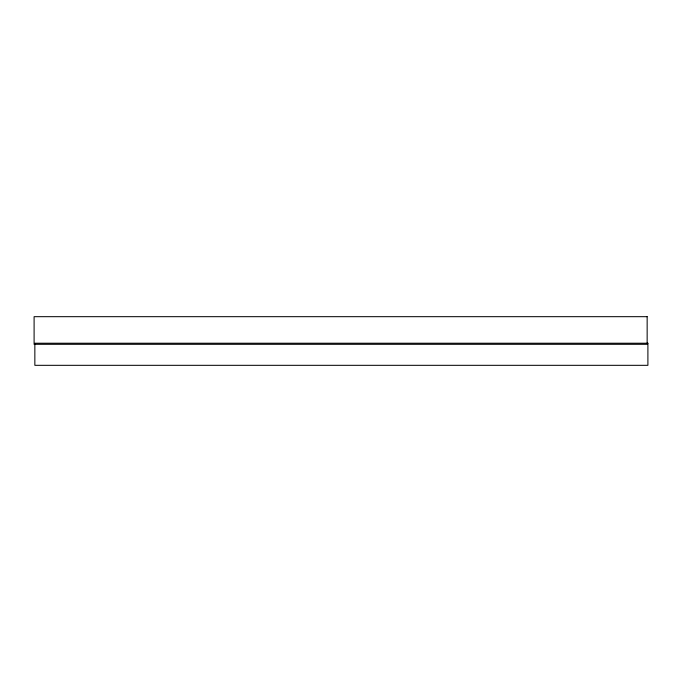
<?xml version="1.0" encoding="UTF-8"?>
<svg xmlns="http://www.w3.org/2000/svg" width="682" height="682" viewBox="0 0 682 682"><rect width="100%" height="100%" fill="white"/><g stroke="black" fill="none" stroke-linecap="round" stroke-linejoin="round"><path stroke-width="1.02" d="M647.15 316.678L34.1 316.678L34.1 344.299L647.15 344.299L647.15 316.678M647.9 343.225L34.85 343.225L34.85 365.322L647.9 365.322L647.9 343.225"/></g></svg>
